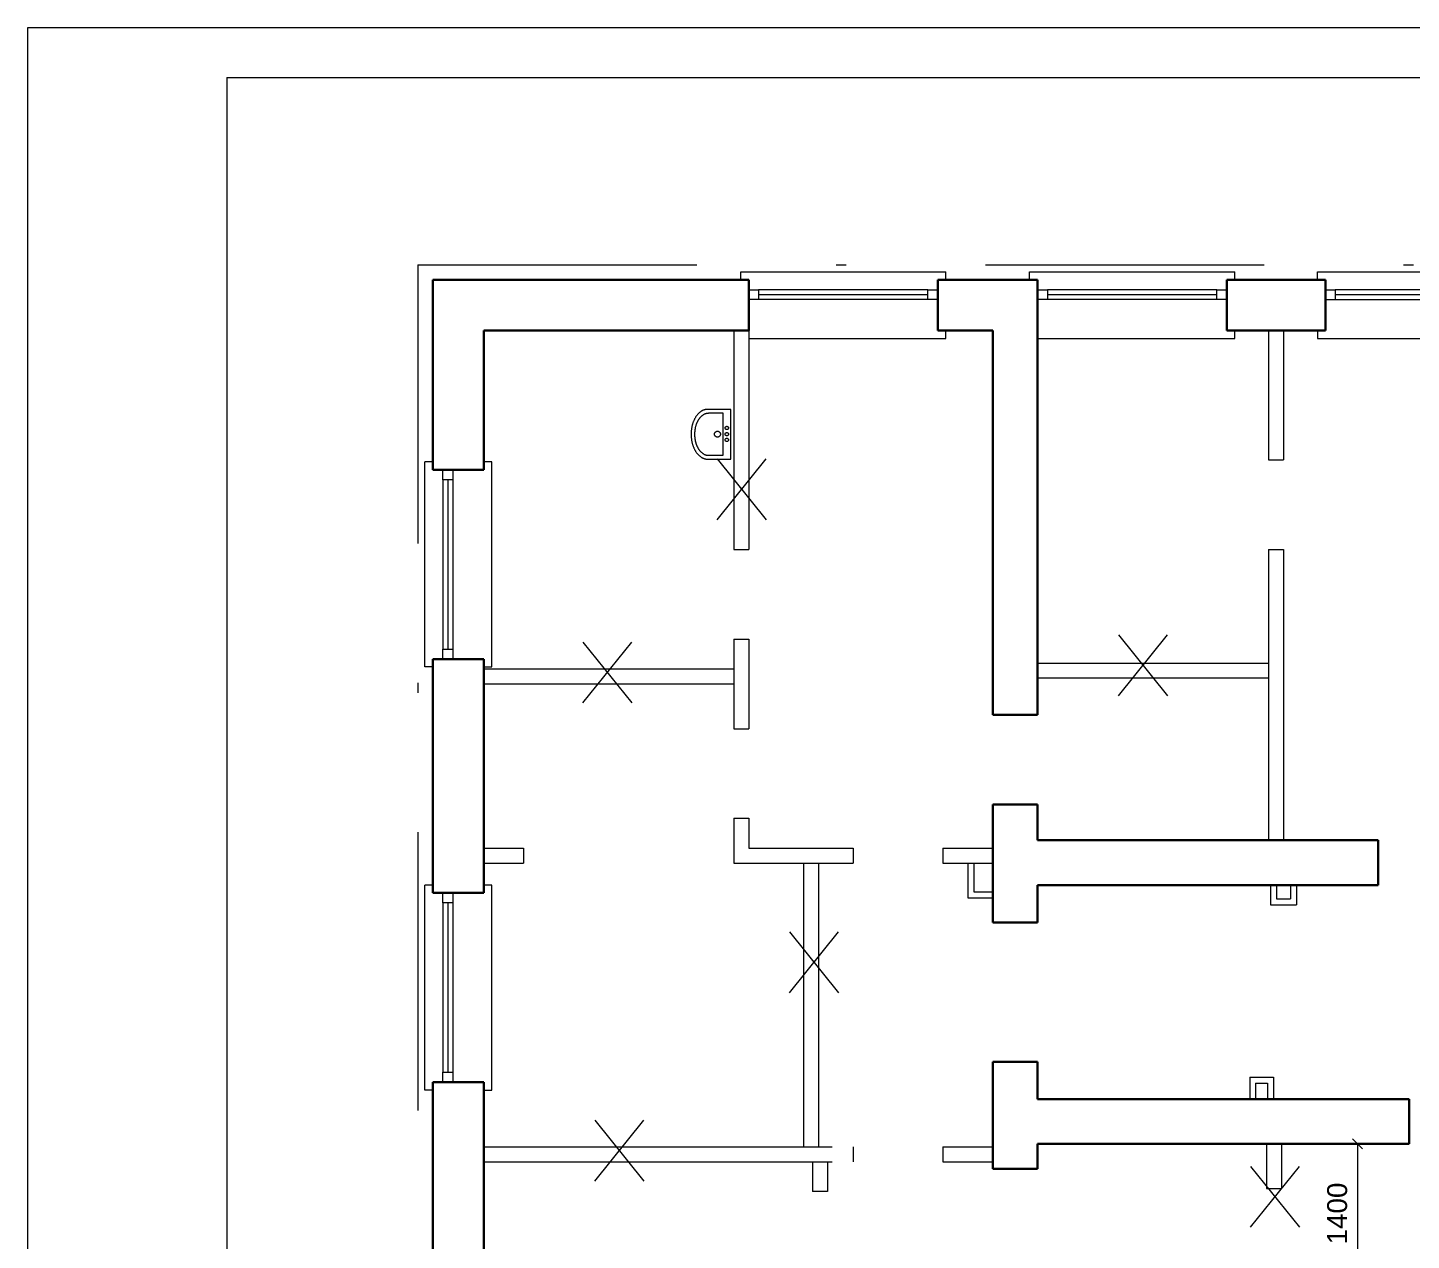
# Model space of a CAD drawing. Header units: metres. Extents: x 14591 to 15202, y 5442 to 5571.
# Drawn here: x 14722.7 to 14736.59, y 5495.62 to 5507.8 of the extents above; entities that cross this region are included whole.
import ezdxf

# ---------------------------------------------------------------- set-up
doc = ezdxf.new("R2010")
doc.units = ezdxf.units.M
doc.header["$MEASUREMENT"] = 0
doc.linetypes.add('DGN Style 3', pattern=[4.89804, 3.4986, -1.39944])
doc.linetypes.add('DGN Style 4', pattern=[5.601258, 2.79888, -1.39944, 0.003499, -1.39944])
doc.layers.get('Defpoints').update_dxf_attribs({"lineweight": 0})
for name, color, linetype, lineweight in [('Level 50', 7, 'Continuous', 0), ('Level 63', 7, 'Continuous', 0), ('Стены', 7, 'Continuous', 13)]:
    doc.layers.add(name, color=color, linetype=linetype, lineweight=lineweight)
doc.styles.add('Style-Arial', font='arial.ttf')
doc.styles.add('Style-txt', font='txt.shx')
doc.dimstyles.new('100', dxfattribs={"dimtxt": 0.25, "dimasz": 0.1875, "dimexe": 0.125, "dimexo": 0.125, "dimgap": 0.0625, "dimtad": 1, "dimdec": 0, "dimlfac": 1000, "dimzin": 11, "dimdsep": 46, "dimtxsty": 'Style-txt', "dimblk": 'OBLIQUE', "dimcen": 0.09, "dimadec": 0, "dimazin": 3, "dimtfac": 1, "dimtdec": 0, "dimtmove": 0, "dimatfit": 3, "dimldrblk": 'TerminatorOpen', "dimfxl": 1, "dimfrac": 2, "dimtzin": 11, "dimlwd": 0, "dimlwe": 0, "dimarcsym": 0})

# ---------------------------------------------------------------- blocks, each defined once
blk = doc.blocks.new('*U50')
at = {"layer": 'Стены', "color": 7, "linetype": 'Continuous', "lineweight": 0}
for p, q in [((-1.03, 0.335), (1.03, 0.335)), ((-1.03, 0.255), (-1.03, 0.335)), ((1.03, 0.255), (1.03, 0.335)), ((0.85, 0.155), (-0.85, 0.155)), ((0.85, 0.105), (-0.85, 0.105)), ((0.85, 0.055), (-0.85, 0.055)), ((1.03, -0.335), (1.03, -0.255)), ((-0.95, -0.335), (1.03, -0.335))]:
    blk.add_line(p, q, dxfattribs=at)
at = {"layer": 'Стены', "color": 7, "linetype": 'Continuous', "lineweight": 30}
for p, q in [((-0.95, -0.255), (-0.95, 0.255)), ((0.95, -0.255), (0.95, 0.255))]:
    blk.add_line(p, q, dxfattribs=at)
at = {"layer": 'Стены', "color": 7, "linetype": 'Continuous', "lineweight": 13, "flags": 128}
for points in [[(-0.95, 0.155), (-0.85, 0.155), (-0.85, 0.055), (-0.95, 0.055), (-0.95, 0.155)], [(0.85, 0.155), (0.95, 0.155), (0.95, 0.055), (0.85, 0.055), (0.85, 0.155)]]:
    blk.add_lwpolyline(points, close=True, dxfattribs=at)
blk = doc.blocks.new('*U54')
at = {"layer": 'Стены', "color": 7, "linetype": 'Continuous', "lineweight": 0}
for p, q in [((-0.335, -1.03), (-0.335, 1.03)), ((-0.255, 1.03), (-0.335, 1.03)), ((0.335, 1.03), (0.255, 1.03)), ((0.335, -1.03), (0.335, 1.03)), ((-0.155, 0.85), (-0.155, -0.85)), ((-0.105, 0.85), (-0.105, -0.85)), ((-0.055, 0.85), (-0.055, -0.85)), ((-0.255, -1.03), (-0.335, -1.03)), ((0.255, -1.03), (0.335, -1.03))]:
    blk.add_line(p, q, dxfattribs=at)
at = {"layer": 'Стены', "color": 7, "linetype": 'Continuous', "lineweight": 30}
for p, q in [((0.255, 0.95), (-0.255, 0.95)), ((0.255, -0.95), (-0.255, -0.95))]:
    blk.add_line(p, q, dxfattribs=at)
at = {"layer": 'Стены', "color": 7, "linetype": 'Continuous', "lineweight": 13, "flags": 128}
for points in [[(-0.155, 0.85), (-0.155, 0.95), (-0.055, 0.95), (-0.055, 0.85), (-0.155, 0.85)], [(-0.155, -0.95), (-0.155, -0.85), (-0.055, -0.85), (-0.055, -0.95), (-0.155, -0.95)]]:
    blk.add_lwpolyline(points, close=True, dxfattribs=at)
blk = doc.blocks.new('ум6_1')
at = {"color": 5, "linetype": 'DGN Style 3', "lineweight": 0}
for p, q in [((-0.325, 0), (-0.325, -0.306)), ((0.325, 0), (-0.325, 0)), ((0.325, -0.306), (0.325, 0)), ((-0.274, -0.103), (-0.274, -0.294)), ((0.275, -0.103), (-0.274, -0.103)), ((0.275, -0.294), (0.275, -0.103))]:
    blk.add_line(p, q, dxfattribs=at)
for centre, radius in [((-0.082, -0.054), 0.0217), ((-0.001, -0.176), 0.0383), ((-0.001, -0.054), 0.0217), ((0.074, -0.054), 0.0217)]:
    blk.add_circle(centre, radius, dxfattribs=at)
for centre, radius, start, end in [((-0.18, -0.306), 0.145, 180, 212.1154), ((-0.151, -0.294), 0.122, 180, 212.1154), ((-0.079, -0.248), 0.208, 212.1154, 236.5784), ((0.08, -0.248), 0.208, 303.4216, 327.8846), ((0.153, -0.294), 0.122, 327.8846, 0), ((0.18, -0.306), 0.145, 327.8846, 0), ((-0.094, -0.251), 0.247, 212.1154, 236.5784), ((-0.037, -0.165), 0.35, 236.5784, 254.7118), ((-0.031, -0.175), 0.295, 236.5784, 254.7118), ((0, -0.029), 0.491, 254.7118, 270), ((0.001, -0.061), 0.414, 254.7118, 270), ((0, -0.029), 0.491, 270, 285.2882), ((0.001, -0.061), 0.414, 270, 285.2882), ((0.032, -0.175), 0.295, 285.2882, 303.4216), ((0.037, -0.165), 0.35, 285.2882, 303.4216), ((0.094, -0.251), 0.247, 303.4216, 327.8846)]:
    blk.add_arc(centre, radius, start, end, dxfattribs=at)
blk = doc.blocks.new('*U150')
at = {"layer": 'Level 50', "color": 7, "linetype": 'Continuous', "lineweight": 0}
for p, q in [((-20.487, 14.5), (20.513, 14.5)), ((-20.487, -14.5), (-20.487, 14.5))]:
    blk.add_line(p, q, dxfattribs=at)
at = {"layer": 'Level 50', "color": 7, "linetype": 'Continuous', "lineweight": 13}
for q in [(20.013, 14), (-18.487, -14)]:
    blk.add_line((-18.487, 14), q, dxfattribs=at)
blk = doc.blocks.new('формат_А3')
at = {"layer": 'Level 50', "color": 7, "linetype": 'Continuous', "lineweight": 13}
blk.add_blockref('*U150', (20.487, -14.5), dxfattribs=at)
blk = doc.blocks.new('*U192')
at = {"color": 5, "linetype": 'Continuous', "lineweight": 13}
for p, q in [((-0.246, 0.306), (0.246, -0.306)), ((-0.246, -0.306), (0.246, 0.306))]:
    blk.add_line(p, q, dxfattribs=at)
blk = doc.blocks.new('_Oblique')
at = {"color": 0, "linetype": 'ByBlock', "lineweight": -2}
blk.add_line((0.5, 0.5), (-0.5, -0.5), dxfattribs=at)
blk = doc.blocks.new('*D193')
at = {"color": 7, "linetype": 'Continuous', "lineweight": 0, "transparency": 16777216}
for p, q in [((14735.392, 5496.586), (14736.153, 5496.586)), ((14735.317, 5495.186), (14736.153, 5495.186))]:
    blk.add_line(p, q, dxfattribs=at)
at = {"color": 0, "linetype": 'Continuous', "lineweight": 0, "transparency": 16777216}
blk.add_line((14736.053, 5496.586), (14736.053, 5495.186), dxfattribs=at)
at = {"layer": 'Defpoints', "color": 0, "linetype": 'Continuous', "lineweight": 40, "transparency": 16777216}
for p in [(14735.292, 5496.586), (14735.217, 5495.186), (14736.053, 5495.186)]:
    blk.add_point(p, dxfattribs=at)
at = {"color": 0, "linetype": 'Continuous', "lineweight": 0, "transparency": 16777216, "xscale": 0.1, "yscale": 0.1, "zscale": 0.1}
for p, rotation in [((14736.053, 5496.586), 90), ((14736.053, 5495.186), 270)]:
    blk.add_blockref('_Oblique', p, dxfattribs=dict(at, rotation=rotation))
at = {"color": 0, "linetype": 'Continuous', "lineweight": 0, "transparency": 16777216, "insert": (14735.851, 5495.886), "char_height": 0.2, "attachment_point": 5, "rotation": 90, "style": 'Style-Arial'}
blk.add_mtext('1400', dxfattribs=at)
blk = doc.blocks.new('TerminatorOpen')
at = {"color": 0, "linetype": 'ByBlock', "lineweight": -2}
for q in [(-1, 0.5), (-1, 0), (-1, -0.5)]:
    blk.add_line((0, 0), q, dxfattribs=at)

msp = doc.modelspace()

# ---------------------------------------------------------------- linework, layer by layer
at = {"color": 5, "linetype": 'DGN Style 3', "lineweight": 13}
for p, q in [((14729.79157841, 5504.7560496), (14729.79157841, 5502.5560496)), ((14729.94157841, 5504.7560496), (14729.94157841, 5502.5560496)), ((14729.79157841, 5502.5560496), (14729.94157841, 5502.5560496)), ((14729.79157841, 5501.6560496), (14729.94157841, 5501.6560496)), ((14729.79157841, 5501.6560496), (14729.79157841, 5500.7560496)), ((14729.94157841, 5501.6560496), (14729.94157841, 5500.7560496)), ((14727.28157841, 5501.3560496), (14729.79157841, 5501.3560496)), ((14732.84157841, 5501.4160496), (14735.16157841, 5501.4160496)), ((14727.28157841, 5501.2060496), (14729.79157841, 5501.2060496)), ((14732.84157841, 5501.2660496), (14735.16157841, 5501.2660496)), ((14729.79157841, 5500.7560496), (14729.94157841, 5500.7560496)), ((14729.79157841, 5499.8560496), (14729.94157841, 5499.8560496)), ((14729.79157841, 5499.8560496), (14729.79157841, 5499.4060496)), ((14729.94157841, 5499.8560496), (14729.94157841, 5499.5560496)), ((14727.28157841, 5499.5560496), (14727.68157841, 5499.5560496)), ((14727.68157841, 5499.5560496), (14727.68157841, 5499.4060496)), ((14729.94157841, 5499.5560496), (14730.99157841, 5499.5560496)), ((14730.99157841, 5499.5560496), (14730.99157841, 5499.4060496)), ((14731.89157841, 5499.5560496), (14731.89157841, 5499.4060496)), ((14731.89157841, 5499.5560496), (14732.39157841, 5499.5560496)), ((14727.28157841, 5499.4060496), (14727.68157841, 5499.4060496)), ((14729.79157841, 5499.4060496), (14730.99157841, 5499.4060496)), ((14730.49157841, 5499.4060496), (14730.49157841, 5496.5560496)), ((14730.64157841, 5499.4060496), (14730.64157841, 5496.5560496)), ((14731.89157841, 5499.4060496), (14732.39157841, 5499.4060496)), ((14727.28157841, 5496.5560496), (14730.99157841, 5496.5560496)), ((14730.99157841, 5496.5560496), (14730.99157841, 5496.4060496)), ((14731.89157841, 5496.5560496), (14731.89157841, 5496.4060496)), ((14731.89157841, 5496.5560496), (14732.39157841, 5496.5560496)), ((14735.14157841, 5496.5860496), (14735.14157841, 5496.1360496)), ((14735.29157841, 5496.5860496), (14735.29157841, 5496.1360496)), ((14727.28157841, 5496.4060496), (14730.99157841, 5496.4060496)), ((14730.58157841, 5496.4060496), (14730.58157841, 5496.1060496)), ((14730.73157841, 5496.4060496), (14730.73157841, 5496.1060496)), ((14731.89157841, 5496.4060496), (14732.39157841, 5496.4060496)), ((14730.73157841, 5496.1060496), (14730.58157841, 5496.1060496)), ((14735.14157841, 5496.1360496), (14735.29157841, 5496.1360496))]:
    msp.add_line(p, q, dxfattribs=at)
at = {"layer": 'Level 63', "color": 1, "linetype": 'DGN Style 4', "lineweight": 13}
for q in [(14744.06157841, 5505.4160496), (14726.62157841, 5490.7760496)]:
    msp.add_line((14726.62157841, 5505.4160496), q, dxfattribs=at)
at = {"layer": 'Стены', "color": 7, "linetype": 'Continuous', "lineweight": 30}
for p, q in [((14726.77157841, 5505.2660496), (14726.77157841, 5503.3560496)), ((14726.77157841, 5505.2660496), (14729.94157841, 5505.2660496)), ((14731.84157841, 5505.2660496), (14732.84157841, 5505.2660496)), ((14734.74157841, 5505.2660496), (14735.73157841, 5505.2660496)), ((14727.28157841, 5504.7560496), (14729.94157841, 5504.7560496)), ((14727.28157841, 5504.7560496), (14727.28157841, 5503.3560496)), ((14731.84157841, 5504.7560496), (14732.39157841, 5504.7560496)), ((14732.39157841, 5504.7560496), (14732.39157841, 5500.8960496)), ((14732.84157841, 5504.7560496), (14732.84157841, 5500.8960496)), ((14734.74157841, 5504.7560496), (14735.73157841, 5504.7560496)), ((14726.77157841, 5501.4560496), (14726.77157841, 5499.1060496)), ((14727.28157841, 5501.4560496), (14727.28157841, 5499.1060496)), ((14732.39157841, 5500.8960496), (14732.84157841, 5500.8960496)), ((14732.39157841, 5499.9960496), (14732.84157841, 5499.9960496)), ((14732.39157841, 5499.9960496), (14732.39157841, 5498.8110496)), ((14732.84157841, 5499.9960496), (14732.84157841, 5499.6360496)), ((14732.84157841, 5499.6360496), (14736.26157841, 5499.6360496)), ((14736.26157841, 5499.6360496), (14736.26157841, 5499.1860496)), ((14732.84157841, 5499.1860496), (14732.84157841, 5498.8110496)), ((14732.84157841, 5499.1860496), (14736.26157841, 5499.1860496)), ((14732.84157841, 5498.8110496), (14732.39157841, 5498.8110496)), ((14732.84157841, 5497.4110496), (14732.39157841, 5497.4110496)), ((14732.39157841, 5497.4110496), (14732.39157841, 5496.3360496)), ((14732.84157841, 5497.4110496), (14732.84157841, 5497.0360496)), ((14726.77157841, 5497.2060496), (14726.77157841, 5494.7360496)), ((14727.28157841, 5497.2060496), (14727.28157841, 5494.7360496)), ((14732.84157841, 5497.0360496), (14736.57157841, 5497.0360496)), ((14736.57157841, 5497.0360496), (14736.57157841, 5496.5860496)), ((14732.84157841, 5496.5860496), (14732.84157841, 5496.3360496)), ((14732.84157841, 5496.5860496), (14736.57157841, 5496.5860496)), ((14732.39157841, 5496.3360496), (14732.84157841, 5496.3360496))]:
    msp.add_line(p, q, dxfattribs=at)
at = {"layer": 'Стены', "color": 7, "linetype": 'Continuous', "lineweight": 13}
for p, q in [((14735.16157841, 5504.7560496), (14735.16157841, 5503.4560496)), ((14735.31157841, 5504.7560496), (14735.31157841, 5503.4560496)), ((14735.16157841, 5503.4560496), (14735.31157841, 5503.4560496)), ((14735.16157841, 5502.5560496), (14735.31157841, 5502.5560496)), ((14735.16157841, 5502.5560496), (14735.16157841, 5499.6360496)), ((14735.31157841, 5502.5560496), (14735.31157841, 5499.6360496)), ((14732.14157841, 5499.4060496), (14732.14157841, 5499.0560496)), ((14735.18157841, 5499.1860496), (14735.18157841, 5498.9860496)), ((14735.44157841, 5499.1860496), (14735.44157841, 5498.9860496)), ((14732.14157841, 5499.0560496), (14732.39157841, 5499.0560496)), ((14735.18157841, 5498.9860496), (14735.44157841, 5498.9860496)), ((14734.97157841, 5497.2560496), (14734.97157841, 5497.0360496)), ((14734.97157841, 5497.2560496), (14735.21157841, 5497.2560496)), ((14735.21157841, 5497.2560496), (14735.21157841, 5497.0360496))]:
    msp.add_line(p, q, dxfattribs=at)
at = {"layer": 'Стены', "color": 7, "linetype": 'Continuous', "lineweight": 0}
for p, q in [((14732.20157841, 5499.4060496), (14732.20157841, 5499.1160496)), ((14732.20157841, 5499.1160496), (14732.39157841, 5499.1160496)), ((14735.24157841, 5499.1860496), (14735.24157841, 5499.0460496)), ((14735.38157841, 5499.1860496), (14735.38157841, 5499.0460496)), ((14735.24157841, 5499.0460496), (14735.38157841, 5499.0460496)), ((14735.03157841, 5497.1960496), (14735.15157841, 5497.1960496)), ((14735.03157841, 5497.1960496), (14735.03157841, 5497.0360496)), ((14735.15157841, 5497.1960496), (14735.15157841, 5497.0360496))]:
    msp.add_line(p, q, dxfattribs=at)

# ---------------------------------------------------------------- block references
at = {"color": 5, "linetype": 'DGN Style 3', "lineweight": 0, "xscale": 0.7689468503965201, "yscale": 0.7689468503965201, "zscale": 0.7689468503965201, "rotation": 270}
msp.add_blockref('ум6_1', (14729.76354278, 5503.71421004), dxfattribs=at)
at = {"color": 5, "linetype": 'Continuous', "lineweight": 13}
for p in [(14729.87123199, 5503.16020816), (14728.52264751, 5501.32068419), (14733.89944682, 5501.39191815), (14730.59840989, 5498.40920741), (14728.64164026, 5496.5167475), (14735.22590566, 5496.05355801)]:
    msp.add_blockref('*U192', p, dxfattribs=at)
at = {"layer": 'Level 50', "color": 7, "linetype": 'Continuous', "lineweight": 13}
msp.add_blockref('формат_А3', (14722.70272434, 5507.79848889), dxfattribs=at)
at = {"layer": 'Стены', "color": 7, "linetype": 'Continuous', "lineweight": 30}
for name, p in [('*U50', (14730.89159784, 5505.01109906)), ('*U50', (14733.79159784, 5505.01109906)), ('*U54', (14727.02659784, 5502.40609906)), ('*U54', (14727.02659784, 5498.15609906))]:
    msp.add_blockref(name, p, dxfattribs=at)
at = {"layer": 'Стены', "color": 7, "linetype": 'Continuous', "lineweight": 30, "rotation": 270}
msp.add_blockref('*U54', (14736.68162788, 5505.01103017), dxfattribs=at)

# ---------------------------------------------------------------- dimensions: what is measured, and where the dimension line sits
at = {"color": 7, "linetype": 'Continuous', "lineweight": 0}
dim = msp.add_linear_dim(base=(14736.05281313, 5495.1860496), p1=(14735.29157841, 5496.5860496), p2=(14735.21657841, 5495.1860496), angle=270, dimstyle='100', override={"dimtxt": 0.2, "dimasz": 0.1, "dimexe": 0.1, "dimexo": 0.1, "dimgap": 0.1, "dimtxsty": 'Style-Arial', "dimclre": 7, "dimtofl": 0, "dimfrac": 0}, dxfattribs=at)
dim.commit()
dim.dimension.update_dxf_attribs({"geometry": '*D193', "text_midpoint": (14735.85069853, 5495.8860496)})

doc.saveas('drawing.dxf')
